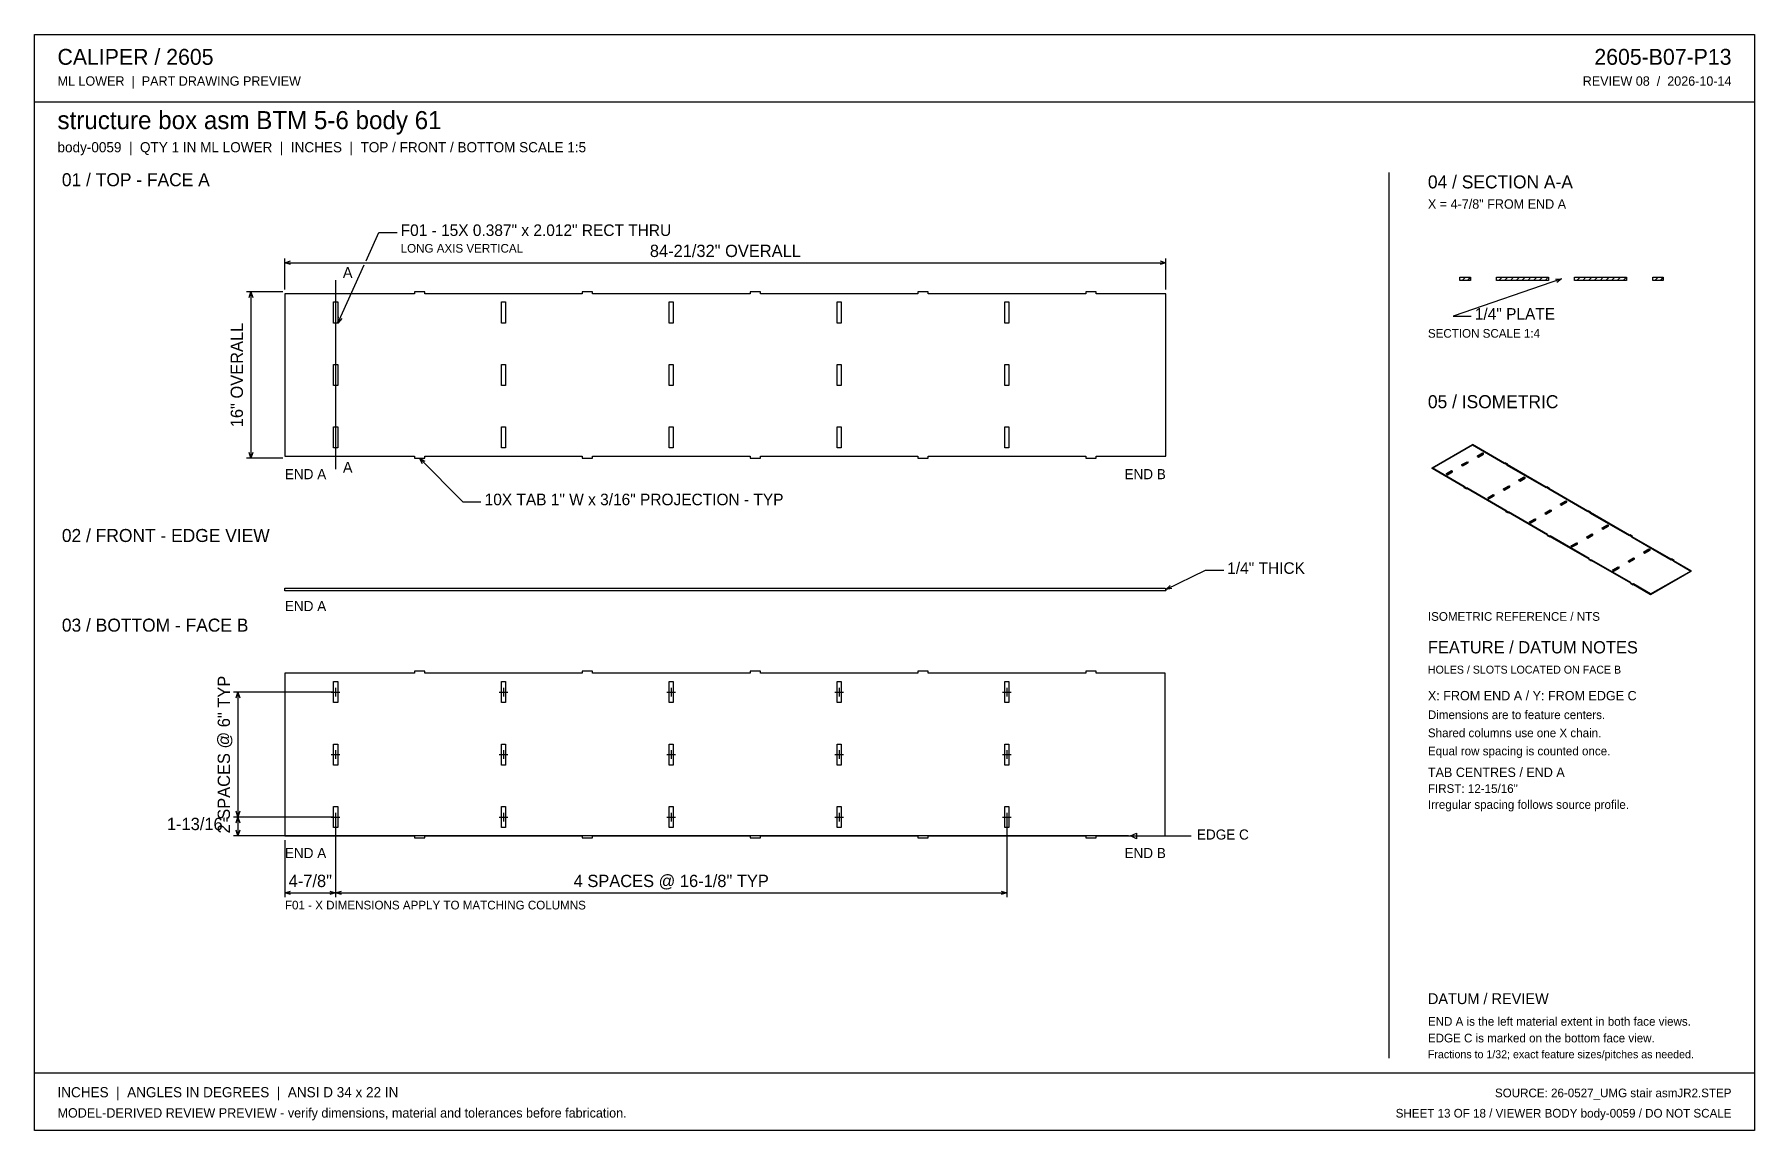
# Model space of a CAD drawing. Header units: inches. Extents: x 2 to 168, y 2 to 108.
import ezdxf
from ezdxf.enums import TextEntityAlignment as Align

# ---------------------------------------------------------------- set-up
doc = ezdxf.new("R2010")
doc.units = ezdxf.units.IN
doc.header["$MEASUREMENT"] = 0

msp = doc.modelspace()

# ---------------------------------------------------------------- linework, layer by layer
at = {"layer": 'ANNOTATION'}
for p, q in [((34.23, 85.9), (35.47, 88.63)), ((35.47, 88.63), (37.21, 88.63)), ((26.43, 83.14), (26.43, 86.13)), ((111.07, 83.14), (111.07, 86.13)), ((26.43, 85.71), (26.98, 85.88)), ((26.43, 85.71), (111.07, 85.71)), ((26.98, 85.53), (26.43, 85.71)), ((31.5, 79.92), (34.05, 85.52)), ((110.52, 85.88), (111.07, 85.71)), ((111.07, 85.71), (110.52, 85.53)), ((26.22, 82.93), (22.75, 82.93)), ((22.99, 82.38), (23.17, 82.93)), ((23.17, 82.93), (23.17, 66.93)), ((23.17, 82.93), (23.34, 82.38)), ((31.3, 84.04), (31.3, 65.89)), ((149.1, 84.15), (138.68, 80.59)), ((148.52, 84.13), (149.1, 84.15)), ((149.1, 84.15), (148.63, 83.81)), ((31.5, 79.92), (31.57, 80.5)), ((31.89, 80.36), (31.5, 79.92)), ((138.68, 80.59), (140.42, 80.59)), ((26.22, 66.93), (22.75, 66.93)), ((23.17, 66.93), (22.99, 67.49)), ((23.34, 67.49), (23.17, 66.93)), ((39.37, 66.93), (43.53, 62.76)), ((39.64, 66.41), (39.37, 66.93)), ((39.37, 66.93), (39.88, 66.66)), ((43.53, 62.76), (45.27, 62.76)), ((111.07, 54.32), (114.89, 56.18)), ((111.07, 54.32), (111.49, 54.72)), ((114.89, 56.18), (116.63, 56.18)), ((111.65, 54.41), (111.07, 54.32)), ((31.3, 44.89), (31.3, 44.06)), ((47.43, 44.89), (47.43, 44.06)), ((63.55, 44.89), (63.55, 44.06)), ((79.68, 44.89), (79.68, 44.06)), ((95.8, 44.89), (95.8, 44.06)), ((31.1, 44.47), (21.5, 44.47)), ((21.74, 43.92), (21.92, 44.47)), ((21.92, 44.47), (21.92, 32.47)), ((21.92, 44.47), (22.09, 43.92)), ((30.89, 44.47), (31.72, 44.47)), ((47.01, 44.47), (47.85, 44.47)), ((63.14, 44.47), (63.97, 44.47)), ((79.26, 44.47), (80.1, 44.47)), ((95.39, 44.47), (96.22, 44.47)), ((30.89, 38.47), (31.72, 38.47)), ((31.3, 38.89), (31.3, 38.06)), ((47.01, 38.47), (47.85, 38.47)), ((47.43, 38.89), (47.43, 38.06)), ((63.14, 38.47), (63.97, 38.47)), ((63.55, 38.89), (63.55, 38.06)), ((79.26, 38.47), (80.1, 38.47)), ((79.68, 38.89), (79.68, 38.06)), ((95.39, 38.47), (96.22, 38.47)), ((95.8, 38.89), (95.8, 38.06)), ((31.1, 32.47), (21.5, 32.47)), ((31.1, 32.47), (21.5, 32.47)), ((21.92, 32.47), (21.74, 33.03)), ((21.74, 31.92), (21.92, 32.47)), ((22.09, 33.03), (21.92, 32.47)), ((21.92, 32.47), (21.92, 30.66)), ((21.92, 32.47), (22.09, 31.92)), ((30.89, 32.47), (31.72, 32.47)), ((31.3, 32.89), (31.3, 32.06)), ((31.3, 32.26), (31.3, 24.78)), ((31.3, 32.26), (31.3, 24.78)), ((47.01, 32.47), (47.85, 32.47)), ((47.43, 32.89), (47.43, 32.06)), ((63.14, 32.47), (63.97, 32.47)), ((63.55, 32.89), (63.55, 32.06)), ((79.26, 32.47), (80.1, 32.47)), ((79.68, 32.89), (79.68, 32.06)), ((95.39, 32.47), (96.22, 32.47)), ((95.8, 32.89), (95.8, 32.06)), ((95.8, 32.26), (95.8, 24.78)), ((107.48, 30.66), (21.5, 30.66)), ((21.92, 30.66), (21.74, 31.22)), ((22.09, 31.22), (21.92, 30.66)), ((26.43, 30.26), (26.43, 24.78)), ((107.68, 30.66), (108.24, 30.94)), ((107.68, 30.66), (113.5, 30.66)), ((108.24, 30.38), (107.68, 30.66)), ((108.24, 30.94), (108.24, 30.38)), ((26.43, 25.19), (26.98, 25.37)), ((26.43, 25.19), (31.3, 25.19)), ((26.98, 25.02), (26.43, 25.19)), ((30.75, 25.37), (31.3, 25.19)), ((31.3, 25.19), (30.75, 25.02)), ((31.3, 25.19), (31.86, 25.37)), ((31.3, 25.19), (95.8, 25.19)), ((31.86, 25.02), (31.3, 25.19)), ((95.25, 25.37), (95.8, 25.19)), ((95.8, 25.19), (95.25, 25.02))]:
    msp.add_line(p, q, dxfattribs=at)
at = {"layer": 'OUTLINE'}
for p, q in [((2.36, 107.64), (167.64, 107.64)), ((2.36, 2.36), (2.36, 107.64)), ((167.64, 107.64), (167.64, 2.36)), ((2.36, 101.18), (167.64, 101.18)), ((132.5, 94.38), (132.5, 9.31)), ((139.33, 84.31), (140.34, 84.31)), ((139.33, 83.99), (139.33, 84.31)), ((139.54, 83.99), (139.85, 84.31)), ((140.1, 83.99), (140.34, 84.31)), ((140.34, 84.31), (140.34, 83.99)), ((142.85, 84.31), (147.84, 84.31)), ((142.85, 83.99), (142.85, 84.31)), ((143.06, 83.99), (143.38, 84.31)), ((143.62, 83.99), (143.93, 84.31)), ((144.17, 83.99), (144.49, 84.31)), ((144.73, 83.99), (145.04, 84.31)), ((145.29, 83.99), (145.6, 84.31)), ((145.84, 83.99), (146.15, 84.31)), ((146.4, 83.99), (146.71, 84.31)), ((146.95, 83.99), (147.26, 84.31)), ((147.51, 83.99), (147.82, 84.31)), ((147.84, 84.31), (147.84, 83.99)), ((150.35, 84.31), (155.34, 84.31)), ((150.35, 83.99), (150.35, 84.31)), ((150.56, 83.99), (150.88, 84.31)), ((151.12, 83.99), (151.43, 84.31)), ((151.67, 83.99), (151.99, 84.31)), ((152.23, 83.99), (152.54, 84.31)), ((152.79, 83.99), (153.1, 84.31)), ((153.34, 83.99), (153.65, 84.31)), ((153.9, 83.99), (154.21, 84.31)), ((154.45, 83.99), (154.76, 84.31)), ((155.01, 83.99), (155.32, 84.31)), ((155.34, 84.31), (155.34, 83.99)), ((157.85, 84.31), (158.86, 84.31)), ((157.85, 83.99), (157.85, 84.31)), ((158.06, 83.99), (158.38, 84.31)), ((158.62, 83.99), (158.86, 84.31)), ((158.86, 84.31), (158.86, 83.99)), ((38.87, 82.74), (26.43, 82.74)), ((26.43, 82.74), (26.43, 67.12)), ((39.87, 82.93), (38.87, 82.93)), ((38.87, 82.93), (38.87, 82.74)), ((39.87, 82.74), (39.87, 82.93)), ((54.99, 82.74), (39.87, 82.74)), ((55.99, 82.93), (54.99, 82.93)), ((54.99, 82.93), (54.99, 82.74)), ((55.99, 82.74), (55.99, 82.93)), ((71.12, 82.74), (55.99, 82.74)), ((72.12, 82.93), (71.12, 82.93)), ((71.12, 82.93), (71.12, 82.74)), ((72.12, 82.74), (72.12, 82.93)), ((87.24, 82.74), (72.12, 82.74)), ((88.24, 82.93), (87.24, 82.93)), ((87.24, 82.93), (87.24, 82.74)), ((88.24, 82.74), (88.24, 82.93)), ((103.37, 82.74), (88.24, 82.74)), ((104.37, 82.93), (103.37, 82.93)), ((103.37, 82.93), (103.37, 82.74)), ((104.37, 82.74), (104.37, 82.93)), ((111.07, 82.74), (104.37, 82.74)), ((111.07, 67.12), (111.07, 82.74)), ((140.34, 83.99), (139.33, 83.99)), ((147.84, 83.99), (142.85, 83.99)), ((155.34, 83.99), (150.35, 83.99)), ((158.86, 83.99), (157.85, 83.99)), ((31.11, 79.92), (31.11, 81.94)), ((31.11, 81.94), (31.5, 81.94)), ((31.5, 81.94), (31.5, 79.92)), ((47.24, 79.92), (47.24, 81.94)), ((47.24, 81.94), (47.62, 81.94)), ((47.62, 81.94), (47.62, 79.92)), ((63.36, 79.92), (63.36, 81.94)), ((63.36, 81.94), (63.75, 81.94)), ((63.75, 81.94), (63.75, 79.92)), ((79.49, 79.92), (79.49, 81.94)), ((79.49, 81.94), (79.87, 81.94)), ((79.87, 81.94), (79.87, 79.92)), ((95.61, 79.92), (95.61, 81.94)), ((95.61, 81.94), (96, 81.94)), ((96, 81.94), (96, 79.92)), ((31.5, 79.92), (31.11, 79.92)), ((47.62, 79.92), (47.24, 79.92)), ((63.75, 79.92), (63.36, 79.92)), ((79.87, 79.92), (79.49, 79.92)), ((96, 79.92), (95.61, 79.92)), ((31.11, 73.92), (31.11, 75.94)), ((31.11, 75.94), (31.5, 75.94)), ((31.5, 75.94), (31.5, 73.92)), ((47.24, 73.92), (47.24, 75.94)), ((47.24, 75.94), (47.62, 75.94)), ((47.62, 75.94), (47.62, 73.92)), ((63.36, 73.92), (63.36, 75.94)), ((63.36, 75.94), (63.75, 75.94)), ((63.75, 75.94), (63.75, 73.92)), ((79.49, 73.92), (79.49, 75.94)), ((79.49, 75.94), (79.87, 75.94)), ((79.87, 75.94), (79.87, 73.92)), ((95.61, 73.92), (95.61, 75.94)), ((95.61, 75.94), (96, 75.94)), ((96, 75.94), (96, 73.92)), ((31.5, 73.92), (31.11, 73.92)), ((47.62, 73.92), (47.24, 73.92)), ((63.75, 73.92), (63.36, 73.92)), ((79.87, 73.92), (79.49, 73.92)), ((96, 73.92), (95.61, 73.92)), ((31.11, 67.92), (31.11, 69.94)), ((31.11, 69.94), (31.5, 69.94)), ((31.5, 69.94), (31.5, 67.92)), ((47.24, 67.92), (47.24, 69.94)), ((47.24, 69.94), (47.62, 69.94)), ((47.62, 69.94), (47.62, 67.92)), ((63.36, 67.92), (63.36, 69.94)), ((63.36, 69.94), (63.75, 69.94)), ((63.75, 69.94), (63.75, 67.92)), ((79.49, 67.92), (79.49, 69.94)), ((79.49, 69.94), (79.87, 69.94)), ((79.87, 69.94), (79.87, 67.92)), ((95.61, 67.92), (95.61, 69.94)), ((95.61, 69.94), (96, 69.94)), ((96, 69.94), (96, 67.92)), ((31.5, 67.92), (31.11, 67.92)), ((47.62, 67.92), (47.24, 67.92)), ((63.75, 67.92), (63.36, 67.92)), ((79.87, 67.92), (79.49, 67.92)), ((96, 67.92), (95.61, 67.92)), ((136.67, 66.01), (140.54, 68.25)), ((140.54, 68.18), (136.67, 65.94)), ((140.54, 68.25), (140.54, 68.18)), ((143.62, 66.47), (140.54, 68.25)), ((143.62, 66.4), (140.54, 68.18)), ((26.43, 67.12), (38.87, 67.12)), ((38.87, 67.12), (38.87, 66.93)), ((38.87, 66.93), (39.87, 66.93)), ((39.87, 66.93), (39.87, 67.12)), ((39.87, 67.12), (54.99, 67.12)), ((54.99, 67.12), (54.99, 66.93)), ((54.99, 66.93), (55.99, 66.93)), ((55.99, 66.93), (55.99, 67.12)), ((55.99, 67.12), (71.12, 67.12)), ((71.12, 67.12), (71.12, 66.93)), ((71.12, 66.93), (72.12, 66.93)), ((72.12, 66.93), (72.12, 67.12)), ((72.12, 67.12), (87.24, 67.12)), ((87.24, 67.12), (87.24, 66.93)), ((87.24, 66.93), (88.24, 66.93)), ((88.24, 66.93), (88.24, 67.12)), ((88.24, 67.12), (103.37, 67.12)), ((103.37, 67.12), (103.37, 66.93)), ((103.37, 66.93), (104.37, 66.93)), ((104.37, 66.93), (104.37, 67.12)), ((104.37, 67.12), (111.07, 67.12)), ((139.52, 66.32), (140.01, 66.6)), ((140.01, 66.53), (139.52, 66.25)), ((139.52, 66.25), (139.52, 66.32)), ((139.61, 66.26), (139.52, 66.32)), ((139.52, 66.25), (139.61, 66.19)), ((140.11, 66.55), (139.61, 66.26)), ((139.61, 66.19), (140.11, 66.48)), ((139.61, 66.19), (139.61, 66.26)), ((140.01, 66.6), (140.11, 66.55)), ((140.01, 66.53), (140.01, 66.6)), ((140.11, 66.48), (140.01, 66.53)), ((140.11, 66.48), (140.11, 66.55)), ((141, 67.18), (141.5, 67.46)), ((141.5, 67.39), (141, 67.1)), ((141, 67.1), (141, 67.18)), ((141.1, 67.12), (141, 67.18)), ((141, 67.1), (141.1, 67.05)), ((141.6, 67.41), (141.1, 67.12)), ((141.1, 67.05), (141.6, 67.34)), ((141.1, 67.05), (141.1, 67.12)), ((141.5, 67.46), (141.6, 67.41)), ((141.5, 67.39), (141.5, 67.46)), ((141.6, 67.34), (141.5, 67.39)), ((141.6, 67.34), (141.6, 67.41)), ((143.67, 66.5), (143.62, 66.47)), ((143.62, 66.47), (143.62, 66.4)), ((143.67, 66.42), (143.62, 66.4)), ((143.92, 66.35), (143.67, 66.5)), ((143.67, 66.5), (143.67, 66.42)), ((143.67, 66.42), (143.92, 66.28)), ((143.92, 66.35), (143.87, 66.33)), ((147.62, 64.16), (143.87, 66.33)), ((143.87, 66.25), (143.87, 66.33)), ((143.92, 66.28), (143.87, 66.25)), ((147.62, 64.09), (143.87, 66.25)), ((143.92, 66.28), (143.92, 66.35)), ((136.67, 65.94), (136.67, 66.01)), ((139.75, 64.23), (136.67, 66.01)), ((139.75, 64.16), (136.67, 65.94)), ((138.03, 65.46), (138.53, 65.75)), ((138.53, 65.67), (138.03, 65.39)), ((138.12, 65.4), (138.03, 65.46)), ((138.03, 65.39), (138.03, 65.46)), ((138.03, 65.39), (138.12, 65.33)), ((138.62, 65.69), (138.12, 65.4)), ((138.12, 65.33), (138.62, 65.62)), ((138.12, 65.33), (138.12, 65.4)), ((138.53, 65.67), (138.53, 65.75)), ((138.53, 65.75), (138.62, 65.69)), ((138.62, 65.62), (138.53, 65.67)), ((138.62, 65.62), (138.62, 65.69)), ((145, 64.87), (145.5, 65.16)), ((145.5, 65.08), (145, 64.8)), ((145, 64.8), (145, 64.87)), ((145.1, 64.81), (145, 64.87)), ((145, 64.8), (145.1, 64.74)), ((145.6, 65.1), (145.1, 64.81)), ((145.1, 64.74), (145.6, 65.03)), ((145.1, 64.74), (145.1, 64.81)), ((145.5, 65.08), (145.5, 65.16)), ((145.5, 65.16), (145.6, 65.1)), ((145.6, 65.03), (145.5, 65.08)), ((145.6, 65.03), (145.6, 65.1)), ((139.75, 64.23), (139.7, 64.21)), ((139.95, 64.06), (139.7, 64.21)), ((139.7, 64.21), (139.7, 64.13)), ((139.75, 64.16), (139.7, 64.13)), ((139.7, 64.13), (139.95, 63.99)), ((139.75, 64.16), (139.75, 64.23)), ((140, 64.09), (139.95, 64.06)), ((139.95, 63.99), (139.95, 64.06)), ((140, 64.02), (139.95, 63.99)), ((143.75, 61.92), (140, 64.09)), ((140, 64.09), (140, 64.02)), ((143.75, 61.85), (140, 64.02)), ((142.03, 63.15), (142.52, 63.44)), ((142.52, 63.37), (142.03, 63.08)), ((142.12, 63.09), (142.03, 63.15)), ((142.03, 63.08), (142.03, 63.15)), ((142.03, 63.08), (142.12, 63.02)), ((142.62, 63.38), (142.12, 63.09)), ((142.12, 63.02), (142.62, 63.31)), ((142.12, 63.02), (142.12, 63.09)), ((142.52, 63.37), (142.52, 63.44)), ((142.52, 63.44), (142.62, 63.38)), ((142.62, 63.31), (142.52, 63.37)), ((142.62, 63.31), (142.62, 63.38)), ((143.51, 64.01), (144.01, 64.3)), ((144.01, 64.22), (143.51, 63.94)), ((143.51, 63.94), (143.51, 64.01)), ((143.61, 63.95), (143.51, 64.01)), ((143.51, 63.94), (143.61, 63.88)), ((144.11, 64.24), (143.61, 63.95)), ((143.61, 63.88), (144.11, 64.17)), ((143.61, 63.88), (143.61, 63.95)), ((144.01, 64.22), (144.01, 64.3)), ((144.01, 64.3), (144.11, 64.24)), ((144.11, 64.17), (144.01, 64.22)), ((144.11, 64.17), (144.11, 64.24)), ((147.67, 64.19), (147.62, 64.16)), ((147.62, 64.16), (147.62, 64.09)), ((147.67, 64.12), (147.62, 64.09)), ((147.92, 64.04), (147.67, 64.19)), ((147.67, 64.19), (147.67, 64.12)), ((147.67, 64.12), (147.92, 63.97)), ((147.92, 64.04), (147.87, 64.02)), ((151.62, 61.85), (147.87, 64.02)), ((147.87, 63.95), (147.87, 64.02)), ((147.92, 63.97), (147.87, 63.95)), ((151.62, 61.78), (147.87, 63.95)), ((147.92, 63.97), (147.92, 64.04)), ((149, 62.56), (149.5, 62.85)), ((149.5, 62.78), (149.5, 62.85)), ((149.5, 62.85), (149.59, 62.79)), ((143.75, 61.92), (143.7, 61.9)), ((143.95, 61.75), (143.7, 61.9)), ((143.7, 61.9), (143.7, 61.83)), ((143.75, 61.85), (143.7, 61.83)), ((143.7, 61.83), (143.95, 61.68)), ((143.75, 61.85), (143.75, 61.92)), ((144, 61.78), (143.95, 61.75)), ((143.95, 61.68), (143.95, 61.75)), ((144, 61.71), (143.95, 61.68)), ((147.75, 59.62), (144, 61.78)), ((144, 61.78), (144, 61.71)), ((147.75, 59.54), (144, 61.71)), ((147.51, 61.7), (148.01, 61.99)), ((148.01, 61.92), (147.51, 61.63)), ((147.51, 61.63), (147.51, 61.7)), ((147.61, 61.64), (147.51, 61.7)), ((147.51, 61.63), (147.61, 61.57)), ((148.11, 61.93), (147.61, 61.64)), ((147.61, 61.57), (148.11, 61.86)), ((147.61, 61.57), (147.61, 61.64)), ((148.01, 61.99), (148.11, 61.93)), ((148.01, 61.92), (148.01, 61.99)), ((148.11, 61.86), (148.01, 61.92)), ((148.11, 61.86), (148.11, 61.93)), ((149.5, 62.78), (149, 62.49)), ((149.1, 62.5), (149, 62.56)), ((149, 62.49), (149, 62.56)), ((149, 62.49), (149.1, 62.43)), ((149.59, 62.79), (149.1, 62.5)), ((149.1, 62.43), (149.59, 62.72)), ((149.1, 62.43), (149.1, 62.5)), ((149.59, 62.72), (149.5, 62.78)), ((149.59, 62.72), (149.59, 62.79)), ((151.67, 61.88), (151.62, 61.85)), ((151.62, 61.85), (151.62, 61.78)), ((151.67, 61.81), (151.62, 61.78)), ((151.67, 61.88), (151.67, 61.81)), ((151.92, 61.74), (151.67, 61.88)), ((151.67, 61.81), (151.92, 61.66)), ((151.92, 61.74), (151.87, 61.71)), ((155.62, 59.54), (151.87, 61.71)), ((151.87, 61.64), (151.87, 61.71)), ((151.92, 61.66), (151.87, 61.64)), ((155.62, 59.47), (151.87, 61.64)), ((151.92, 61.66), (151.92, 61.74)), ((146.02, 60.84), (146.52, 61.13)), ((146.52, 61.06), (146.02, 60.77)), ((146.02, 60.77), (146.02, 60.84)), ((146.12, 60.79), (146.02, 60.84)), ((146.02, 60.77), (146.12, 60.71)), ((146.62, 61.07), (146.12, 60.79)), ((146.12, 60.71), (146.62, 61)), ((146.12, 60.71), (146.12, 60.79)), ((146.52, 61.13), (146.62, 61.07)), ((146.52, 61.06), (146.52, 61.13)), ((146.62, 61), (146.52, 61.06)), ((146.62, 61), (146.62, 61.07)), ((147.75, 59.62), (147.7, 59.59)), ((147.7, 59.59), (147.7, 59.52)), ((147.95, 59.45), (147.7, 59.59)), ((147.75, 59.54), (147.7, 59.52)), ((147.7, 59.52), (147.95, 59.37)), ((147.75, 59.54), (147.75, 59.62)), ((151.51, 59.39), (152.01, 59.68)), ((152.01, 59.61), (151.51, 59.32)), ((152.1, 59.62), (151.61, 59.34)), ((151.61, 59.26), (152.1, 59.55)), ((152.01, 59.68), (152.1, 59.62)), ((152.01, 59.61), (152.01, 59.68)), ((152.1, 59.55), (152.01, 59.61)), ((152.1, 59.55), (152.1, 59.62)), ((153, 60.25), (153.5, 60.54)), ((153.5, 60.47), (153, 60.18)), ((153, 60.18), (153, 60.25)), ((153.09, 60.2), (153, 60.25)), ((153, 60.18), (153.09, 60.12)), ((153.59, 60.48), (153.09, 60.2)), ((153.09, 60.12), (153.59, 60.41)), ((153.09, 60.12), (153.09, 60.2)), ((153.5, 60.47), (153.5, 60.54)), ((153.5, 60.54), (153.59, 60.48)), ((153.59, 60.41), (153.5, 60.47)), ((153.59, 60.41), (153.59, 60.48)), ((155.67, 59.57), (155.62, 59.54)), ((155.62, 59.54), (155.62, 59.47)), ((155.91, 59.43), (155.67, 59.57)), ((155.67, 59.57), (155.67, 59.5)), ((147.99, 59.47), (147.95, 59.45)), ((147.95, 59.37), (147.95, 59.45)), ((147.99, 59.4), (147.95, 59.37)), ((147.99, 59.47), (147.99, 59.4)), ((151.75, 57.31), (147.99, 59.47)), ((151.75, 57.24), (147.99, 59.4)), ((150.02, 58.53), (150.52, 58.82)), ((150.52, 58.75), (150.02, 58.46)), ((150.02, 58.46), (150.02, 58.53)), ((150.12, 58.48), (150.02, 58.53)), ((150.02, 58.46), (150.12, 58.41)), ((150.62, 58.77), (150.12, 58.48)), ((150.12, 58.41), (150.62, 58.69)), ((150.12, 58.41), (150.12, 58.48)), ((150.52, 58.75), (150.52, 58.82)), ((150.52, 58.82), (150.62, 58.77)), ((150.62, 58.69), (150.52, 58.75)), ((150.62, 58.69), (150.62, 58.77)), ((151.51, 59.32), (151.51, 59.39)), ((151.61, 59.34), (151.51, 59.39)), ((151.51, 59.32), (151.61, 59.26)), ((151.61, 59.26), (151.61, 59.34)), ((155.67, 59.5), (155.62, 59.47)), ((155.67, 59.5), (155.91, 59.36)), ((155.91, 59.43), (155.87, 59.4)), ((159.62, 57.24), (155.87, 59.4)), ((155.87, 59.33), (155.87, 59.4)), ((155.91, 59.36), (155.87, 59.33)), ((159.62, 57.16), (155.87, 59.33)), ((155.91, 59.36), (155.91, 59.43)), ((157, 57.94), (157.49, 58.23)), ((157.49, 58.16), (157, 57.87)), ((157, 57.87), (157, 57.94)), ((157.09, 57.89), (157, 57.94)), ((157, 57.87), (157.09, 57.81)), ((157.59, 58.17), (157.09, 57.89)), ((157.09, 57.81), (157.59, 58.1)), ((157.09, 57.81), (157.09, 57.89)), ((157.49, 58.23), (157.59, 58.17)), ((157.49, 58.16), (157.49, 58.23)), ((157.59, 58.1), (157.49, 58.16)), ((157.59, 58.1), (157.59, 58.17)), ((151.75, 57.31), (151.7, 57.28)), ((151.7, 57.28), (151.7, 57.21)), ((151.95, 57.14), (151.7, 57.28)), ((151.75, 57.24), (151.7, 57.21)), ((151.7, 57.21), (151.95, 57.07)), ((151.75, 57.24), (151.75, 57.31)), ((151.99, 57.16), (151.95, 57.14)), ((151.95, 57.07), (151.95, 57.14)), ((151.99, 57.09), (151.95, 57.07)), ((155.74, 55), (151.99, 57.16)), ((151.99, 57.16), (151.99, 57.09)), ((155.74, 54.93), (151.99, 57.09)), ((154.02, 56.22), (154.52, 56.51)), ((154.52, 56.44), (154.02, 56.15)), ((154.02, 56.15), (154.02, 56.22)), ((154.12, 56.17), (154.02, 56.22)), ((154.62, 56.46), (154.12, 56.17)), ((154.12, 56.1), (154.62, 56.39)), ((154.52, 56.51), (154.62, 56.46)), ((154.52, 56.44), (154.52, 56.51)), ((154.62, 56.39), (154.52, 56.44)), ((154.62, 56.39), (154.62, 56.46)), ((155.51, 57.08), (156.01, 57.37)), ((156.01, 57.3), (155.51, 57.01)), ((155.51, 57.01), (155.51, 57.08)), ((155.6, 57.03), (155.51, 57.08)), ((155.51, 57.01), (155.6, 56.96)), ((156.1, 57.32), (155.6, 57.03)), ((155.6, 56.96), (156.1, 57.24)), ((155.6, 56.96), (155.6, 57.03)), ((156.01, 57.37), (156.1, 57.32)), ((156.01, 57.3), (156.01, 57.37)), ((156.1, 57.24), (156.01, 57.3)), ((156.1, 57.24), (156.1, 57.32)), ((159.66, 57.26), (159.62, 57.24)), ((159.62, 57.24), (159.62, 57.16)), ((159.66, 57.19), (159.62, 57.16)), ((159.91, 57.12), (159.66, 57.26)), ((159.66, 57.26), (159.66, 57.19)), ((159.66, 57.19), (159.91, 57.05)), ((159.91, 57.12), (159.87, 57.09)), ((159.87, 57.02), (159.87, 57.09)), ((161.53, 56.13), (159.87, 57.09)), ((159.91, 57.05), (159.87, 57.02)), ((161.51, 56.07), (159.87, 57.02)), ((159.91, 57.05), (159.91, 57.12)), ((154.02, 56.15), (154.12, 56.1)), ((154.12, 56.1), (154.12, 56.17)), ((155.74, 55), (155.7, 54.97)), ((155.94, 54.83), (155.7, 54.97)), ((155.7, 54.97), (155.7, 54.9)), ((155.74, 54.93), (155.7, 54.9)), ((155.7, 54.9), (155.94, 54.76)), ((155.74, 54.93), (155.74, 55)), ((155.99, 54.86), (155.94, 54.83)), ((155.94, 54.76), (155.94, 54.83)), ((155.99, 54.78), (155.94, 54.76)), ((155.99, 54.86), (155.99, 54.78)), ((157.65, 53.9), (155.99, 54.86)), ((157.64, 53.83), (155.99, 54.78)), ((161.51, 56.07), (157.64, 53.83)), ((157.65, 53.9), (161.53, 56.13)), ((161.53, 56.13), (161.51, 56.07)), ((26.43, 54.44), (111, 54.44)), ((26.43, 54.19), (26.43, 54.44)), ((111.07, 54.19), (26.43, 54.19)), ((111, 54.44), (111.07, 54.19)), ((157.64, 53.83), (157.65, 53.9)), ((38.87, 46.28), (26.43, 46.28)), ((26.43, 46.28), (26.43, 30.66)), ((39.87, 46.47), (38.87, 46.47)), ((38.87, 46.47), (38.87, 46.28)), ((39.87, 46.28), (39.87, 46.47)), ((54.99, 46.28), (39.87, 46.28)), ((55.99, 46.47), (54.99, 46.47)), ((54.99, 46.47), (54.99, 46.28)), ((55.99, 46.28), (55.99, 46.47)), ((71.12, 46.28), (55.99, 46.28)), ((72.12, 46.47), (71.12, 46.47)), ((71.12, 46.47), (71.12, 46.28)), ((72.12, 46.28), (72.12, 46.47)), ((87.24, 46.28), (72.12, 46.28)), ((88.24, 46.47), (87.24, 46.47)), ((87.24, 46.47), (87.24, 46.28)), ((88.24, 46.28), (88.24, 46.47)), ((103.37, 46.28), (88.24, 46.28)), ((104.37, 46.47), (103.37, 46.47)), ((103.37, 46.47), (103.37, 46.28)), ((104.37, 46.28), (104.37, 46.47)), ((111, 46.28), (104.37, 46.28)), ((111, 30.66), (111, 46.28)), ((31.11, 45.48), (31.5, 45.48)), ((31.11, 43.47), (31.11, 45.48)), ((31.5, 45.48), (31.5, 43.47)), ((47.24, 45.48), (47.62, 45.48)), ((47.24, 43.47), (47.24, 45.48)), ((47.62, 45.48), (47.62, 43.47)), ((63.36, 45.48), (63.75, 45.48)), ((63.36, 43.47), (63.36, 45.48)), ((63.75, 45.48), (63.75, 43.47)), ((79.49, 43.47), (79.49, 45.48)), ((79.49, 45.48), (79.87, 45.48)), ((79.87, 45.48), (79.87, 43.47)), ((95.61, 43.47), (95.61, 45.48)), ((95.61, 45.48), (96, 45.48)), ((96, 45.48), (96, 43.47)), ((31.5, 43.47), (31.11, 43.47)), ((47.62, 43.47), (47.24, 43.47)), ((63.75, 43.47), (63.36, 43.47)), ((79.87, 43.47), (79.49, 43.47)), ((96, 43.47), (95.61, 43.47)), ((31.11, 39.48), (31.5, 39.48)), ((31.11, 37.47), (31.11, 39.48)), ((31.5, 39.48), (31.5, 37.47)), ((47.24, 39.48), (47.62, 39.48)), ((47.24, 37.47), (47.24, 39.48)), ((47.62, 39.48), (47.62, 37.47)), ((63.36, 39.48), (63.75, 39.48)), ((63.36, 37.47), (63.36, 39.48)), ((63.75, 39.48), (63.75, 37.47)), ((79.49, 39.48), (79.87, 39.48)), ((79.49, 37.47), (79.49, 39.48)), ((79.87, 39.48), (79.87, 37.47)), ((95.61, 39.48), (96, 39.48)), ((95.61, 37.47), (95.61, 39.48)), ((96, 39.48), (96, 37.47)), ((31.5, 37.47), (31.11, 37.47)), ((47.62, 37.47), (47.24, 37.47)), ((63.75, 37.47), (63.36, 37.47)), ((79.87, 37.47), (79.49, 37.47)), ((96, 37.47), (95.61, 37.47)), ((31.11, 33.48), (31.5, 33.48)), ((31.11, 31.47), (31.11, 33.48)), ((31.5, 33.48), (31.5, 31.47)), ((47.24, 33.48), (47.62, 33.48)), ((47.24, 31.47), (47.24, 33.48)), ((47.62, 33.48), (47.62, 31.47)), ((63.36, 33.48), (63.75, 33.48)), ((63.36, 31.47), (63.36, 33.48)), ((63.75, 33.48), (63.75, 31.47)), ((79.49, 33.48), (79.87, 33.48)), ((79.49, 31.47), (79.49, 33.48)), ((79.87, 33.48), (79.87, 31.47)), ((95.61, 33.48), (96, 33.48)), ((95.61, 31.47), (95.61, 33.48)), ((96, 33.48), (96, 31.47)), ((31.5, 31.47), (31.11, 31.47)), ((47.62, 31.47), (47.24, 31.47)), ((63.75, 31.47), (63.36, 31.47)), ((79.87, 31.47), (79.49, 31.47)), ((96, 31.47), (95.61, 31.47)), ((26.43, 30.66), (38.87, 30.66)), ((38.87, 30.66), (38.87, 30.47)), ((38.87, 30.47), (39.87, 30.47)), ((39.87, 30.47), (39.87, 30.66)), ((39.87, 30.66), (54.99, 30.66)), ((54.99, 30.66), (54.99, 30.47)), ((54.99, 30.47), (55.99, 30.47)), ((55.99, 30.47), (55.99, 30.66)), ((55.99, 30.66), (71.12, 30.66)), ((71.12, 30.66), (71.12, 30.47)), ((71.12, 30.47), (72.12, 30.47)), ((72.12, 30.47), (72.12, 30.66)), ((72.12, 30.66), (87.24, 30.66)), ((87.24, 30.66), (87.24, 30.47)), ((87.24, 30.47), (88.24, 30.47)), ((88.24, 30.47), (88.24, 30.66)), ((88.24, 30.66), (103.37, 30.66)), ((103.37, 30.66), (103.37, 30.47)), ((103.37, 30.47), (104.37, 30.47)), ((104.37, 30.47), (104.37, 30.66)), ((104.37, 30.66), (111, 30.66)), ((2.36, 7.92), (167.64, 7.92)), ((167.64, 2.36), (2.36, 2.36))]:
    msp.add_line(p, q, dxfattribs=at)

# ---------------------------------------------------------------- texts
at = {"layer": 'ANNOTATION'}
for s, height, p in [('CALIPER / 2605', 1.5278, (4.58, 104.72)), ('ML LOWER  |  PART DRAWING PREVIEW', 0.9028, (4.58, 102.71)), ('structure box asm BTM 5-6 body 61', 1.7361, (4.58, 98.54)), ('body-0059  |  QTY 1 IN ML LOWER  |  INCHES  |  TOP / FRONT / BOTTOM SCALE 1:5', 0.9722, (4.58, 96.32)), ('01 / TOP - FACE A', 1.25, (5, 93.06)), ('04 / SECTION A-A', 1.25, (136.25, 92.85)), ('X = 4-7/8" FROM END A', 0.9028, (136.25, 90.9)), ('F01 - 15X 0.387" x 2.012" RECT THRU', 1.1111, (37.55, 88.28)), ('LONG AXIS VERTICAL', 0.8333, (37.55, 86.68)), ('A', 1.04, (32, 84.25)), ('1/4" PLATE', 1.111, (140.76, 80.24)), ('SECTION SCALE 1:4', 0.8333, (136.25, 78.51)), ('05 / ISOMETRIC', 1.25, (136.25, 71.74)), ('A', 1.04, (32, 65.54)), ('END A', 0.972, (26.43, 64.92)), ('10X TAB 1" W x 3/16" PROJECTION - TYP', 1.1111, (45.62, 62.42)), ('02 / FRONT - EDGE VIEW', 1.25, (5, 58.89)), ('1/4" THICK', 1.111, (116.97, 55.83)), ('END A', 0.972, (26.43, 52.25)), ('03 / BOTTOM - FACE B', 1.25, (5, 50.28)), ('ISOMETRIC REFERENCE / NTS', 0.8333, (136.25, 51.32)), ('FEATURE / DATUM NOTES', 1.1806, (136.25, 48.19)), ('HOLES / SLOTS LOCATED ON FACE B', 0.7639, (136.25, 46.25)), ('X: FROM END A / Y: FROM EDGE C', 0.9028, (136.25, 43.68)), ('Dimensions are to feature centers.', 0.8333, (136.25, 41.88)), ('Shared columns use one X chain.', 0.8333, (136.25, 40.14)), ('Equal row spacing is counted once.', 0.8333, (136.25, 38.4)), ('TAB CENTRES / END A', 0.9028, (136.25, 36.32)), ('FIRST: 12-15/16"', 0.8333, (136.25, 34.79)), ('Irregular spacing follows source profile.', 0.8333, (136.25, 33.26)), ('EDGE C', 0.972, (114.06, 30.31)), ('END A', 0.972, (26.43, 28.53)), ('F01 - X DIMENSIONS APPLY TO MATCHING COLUMNS', 0.8333, (26.43, 23.6)), ('DATUM / REVIEW', 1.0417, (136.25, 14.51)), ('END A is the left material extent in both face views.', 0.8333, (136.25, 12.43)), ('EDGE C is marked on the bottom face view.', 0.8333, (136.25, 10.83)), ('Fractions to 1/32; exact feature sizes/pitches as needed.', 0.7639, (136.25, 9.31)), ('INCHES  |  ANGLES IN DEGREES  |  ANSI D 34 x 22 IN', 0.9722, (4.58, 5.56)), ('MODEL-DERIVED REVIEW PREVIEW - verify dimensions, material and tolerances before fabrication.', 0.9028, (4.58, 3.61))]:
    msp.add_text(s, height=height, dxfattribs=at).set_placement(p)
for s, height, p in [('2605-B07-P13', 1.5278, (165.42, 104.72)), ('REVIEW 08  /  2026-10-14', 0.9028, (165.42, 102.71)), ('END B', 0.972, (111.07, 64.92)), ('1-13/16"', 1.181, (21.01, 31.22)), ('END B', 0.972, (111.07, 28.53)), ('SOURCE: 26-0527_UMG stair asmJR2.STEP', 0.8333, (165.42, 5.56)), ('SHEET 13 OF 18 / VIEWER BODY body-0059 / DO NOT SCALE', 0.8333, (165.42, 3.61))]:
    msp.add_text(s, height=height, dxfattribs=at).set_placement(p, align=Align.RIGHT)
for s, height, p in [('84-21/32" OVERALL', 1.1806, (68.75, 86.26)), ('4-7/8"', 1.181, (28.87, 25.75)), ('4 SPACES @ 16-1/8" TYP', 1.1806, (63.55, 25.75))]:
    msp.add_text(s, height=height, dxfattribs=at).set_placement(p, align=Align.CENTER)
for s, p in [('16" OVERALL', (22.4, 74.93)), ('2 SPACES @ 6" TYP', (21.15, 38.47))]:
    msp.add_text(s, height=1.1806, rotation=90, dxfattribs=at).set_placement(p, align=Align.CENTER)

doc.saveas('drawing.dxf')
